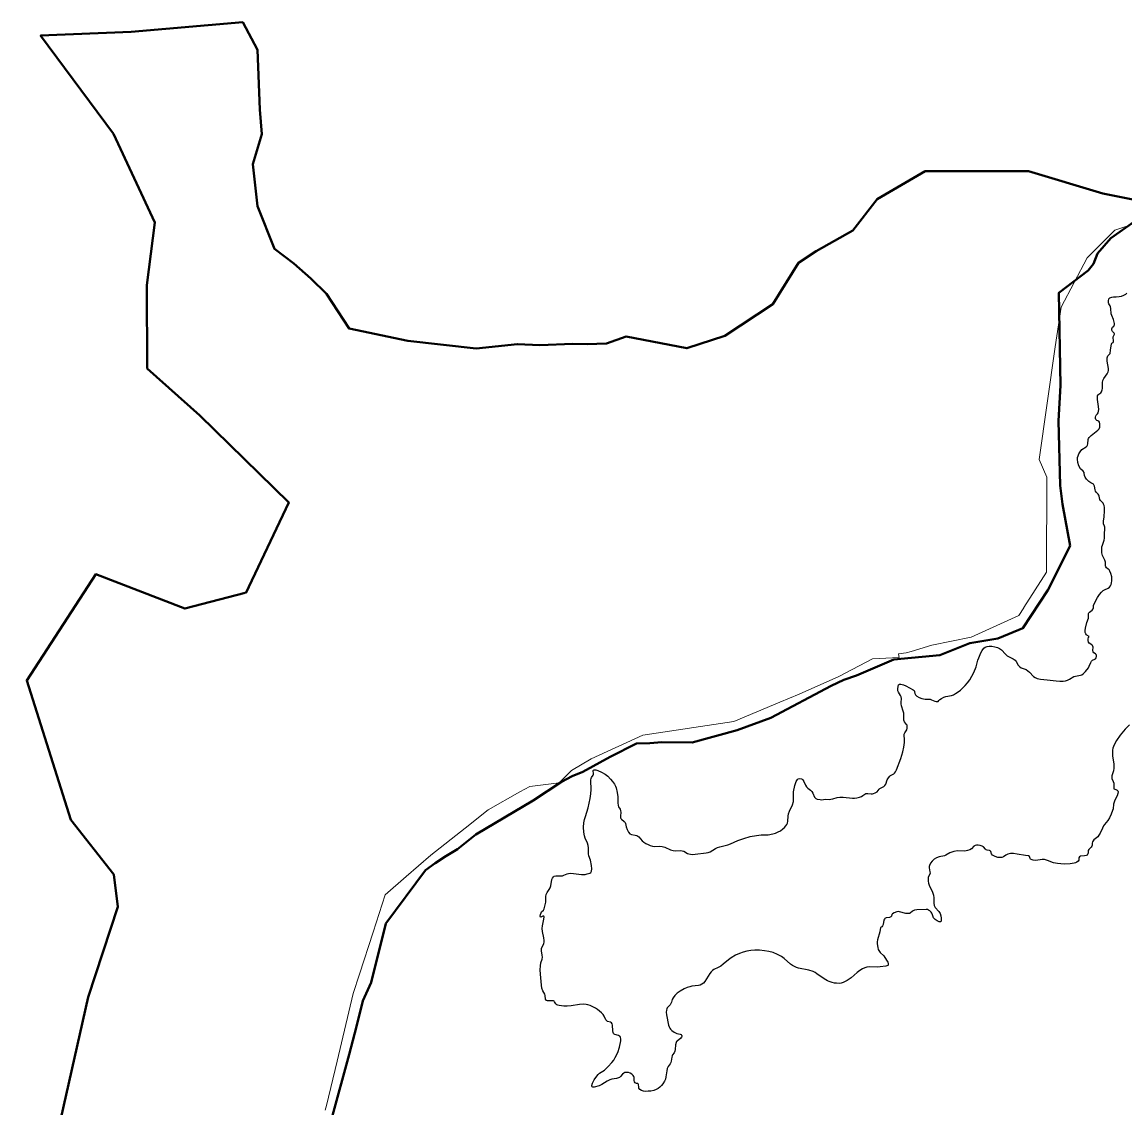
# Model space of a CAD drawing. Header units: metres. Extents: x 4718772 to 4722963, y 2429372 to 2432870.
# Drawn here: x 4720938 to 4721528, y 2431632 to 2432213 of the extents above; entities that cross this region are included whole.
import ezdxf

# ---------------------------------------------------------------- set-up
doc = ezdxf.new("R2010")
doc.units = ezdxf.units.M
doc.layers.add('HI-CUERPO DE AGUA', color=5, linetype='Continuous')
doc.layers.add('HuellaProyecto_Magna_Bog', color=10, linetype='Continuous', lineweight=30)

msp = doc.modelspace()

# ---------------------------------------------------------------- linework, layer by layer
at = {"color": 1, "lineweight": 50}
for points in [[(4721542.46, 2432116.12, 66), (4721515.78, 2432121.59, 68), (4721476.02, 2432133.49, 70), (4721420.62, 2432133.5, 70), (4721395.01, 2432118.47, 68), (4721381.9, 2432101.8, 66), (4721362.42, 2432090.67, 60), (4721352.94, 2432084.5, 58), (4721339.24, 2432062.4, 52), (4721313.43, 2432045.46, 54), (4721293.14, 2432038.76, 60), (4721260.77, 2432045, 60), (4721250.24, 2432041.33, 58), (4721239.85, 2432040.94, 56), (4721232.13, 2432041.17, 54), (4721214.51, 2432040.39, 54), (4721202.56, 2432040.99, 56), (4721180.43, 2432038.63, 58), (4721143.85, 2432042.63, 60), (4721112.46, 2432049.29, 58), (4721100.31, 2432067.79, 56), (4721091.99, 2432076.14, 54), (4721082.88, 2432084.18, 52), (4721072.51, 2432091.95, 50), (4721063.53, 2432114.81, 50), (4721060.98, 2432137.3, 50), (4721065.78, 2432153.29, 50), (4721064.67, 2432166.51, 50), (4721063.5, 2432198.43, 54), (4721055.53, 2432213.29, 54), (4720995.86, 2432207.99, 50), (4720947.38, 2432206.08, 50), (4720986.41, 2432153.54, 50), (4721008.56, 2432106.06, 50), (4721004.24, 2432072.58, 50), (4721004.52, 2432027.93, 50), (4721032.57, 2432002.73, 50), (4721080.15, 2431956.25, 50), (4721057.25, 2431907.66, 50)], [(4721103.02, 2431626.11, 60), (4721112.44, 2431660.8, 60), (4721116.48, 2431675.87, 56), (4721119.73, 2431689.55, 54), (4721124.21, 2431699.25, 52), (4721132.12, 2431730.83, 50), (4721153.39, 2431759.37, 52), (4721158.5, 2431763.2, 54), (4721164.14, 2431766.9, 56), (4721170.53, 2431770.63, 58), (4721180.25, 2431778.61, 60), (4721211, 2431796.67, 62), (4721226.1, 2431806.64, 60), (4721231.84, 2431809.81, 58), (4721237.59, 2431812.06, 56), (4721252.17, 2431820.04, 56), (4721266.25, 2431827.21, 58), (4721273.3, 2431827.47, 60), (4721279.8, 2431827.91, 62), (4721296.06, 2431827.84, 64), (4721320.07, 2431834.37, 62), (4721338.09, 2431840.93, 62), (4721370.29, 2431858.04, 62), (4721377.12, 2431861.22, 60), (4721383.87, 2431863.57, 58), (4721403.97, 2431872.25, 58), (4721428.59, 2431874.46, 60), (4721444.51, 2431880.95, 58), (4721459.49, 2431883.41, 56), (4721465.63, 2431885.89, 58), (4721472.98, 2431888.88, 60), (4721486.21, 2431909.34, 62), (4721498.17, 2431932.93, 60), (4721494.16, 2431955.22, 60), (4721492.92, 2431965.38, 58), (4721492.03, 2431999.91, 58), (4721493, 2432018.75, 58), (4721492.12, 2432068.38, 60), (4721507.81, 2432080.33, 58), (4721510.74, 2432083.93, 60), (4721512.95, 2432089.5, 62), (4721519.99, 2432097.63, 64), (4721532.69, 2432106.52, 66)], [(4721056.84, 2431907.82, 50), (4721024.57, 2431899.43, 50), (4720976.93, 2431917.77, 50), (4720939.99, 2431860.99, 51), (4720963.64, 2431786.46, 52), (4720986.52, 2431757.2, 52), (4720988.73, 2431739.78, 52), (4720972.85, 2431691.47, 52), (4720937.51, 2431534.63, 50)]]:
    msp.add_polyline3d(points, dxfattribs=at)
at = {"layer": 'HI-CUERPO DE AGUA'}
msp.add_polyline3d([(4721529.99, 2431837.28, 56.63), (4721527.67, 2431834.87, 56.46), (4721525.05, 2431831.66, 56.77), (4721522.98, 2431828.77, 56.67), (4721521.72, 2431826.53, 56.47), (4721521.04, 2431824.67, 56.32), (4721520.86, 2431823.69, 56.26), (4721520.81, 2431822.69, 56.21), (4721520.93, 2431820.7, 56.13), (4721521.58, 2431816.15, 55.98), (4721521.64, 2431813.95, 55.89), (4721521.43, 2431812.59, 55.84), (4721520.57, 2431810, 55.84), (4721520.47, 2431809.03, 55.85), (4721520.58, 2431808.47, 55.81), (4721521.29, 2431806.97, 55.71), (4721521.53, 2431806.03, 55.64), (4721521.65, 2431804.66, 55.55), (4721521.55, 2431802.9, 55.42), (4721522.67, 2431802.57, 55.28), (4721523.37, 2431802.24, 55.3), (4721523.78, 2431801.84, 55.44), (4721523.9, 2431801.29, 55.37), (4721523.79, 2431800.55, 55.23), (4721523.42, 2431799.28, 55), (4721522.09, 2431796.82, 55.04), (4721521.73, 2431795.9, 55.03), (4721521.49, 2431794.77, 55.09), (4721521.16, 2431792.29, 55.05), (4721520.93, 2431791.35, 55.02), (4721520.2, 2431789.35, 55.04), (4721519.27, 2431787.44, 55.02), (4721518.35, 2431785.95, 55.06), (4721516.7, 2431783.97, 55.06), (4721516.14, 2431783.17, 55.1), (4721515.5, 2431781.97, 55.09), (4721514.27, 2431779.32, 55.1), (4721513.61, 2431778.13, 55.09), (4721513.02, 2431777.36, 55.08), (4721510.98, 2431775.59, 55.02), (4721510.26, 2431774.69, 54.96), (4721510, 2431773.96, 54.95), (4721510.03, 2431772.77, 55), (4721509.87, 2431772.2, 55.04), (4721509.52, 2431771.73, 55.07), (4721508.21, 2431770.51, 55), (4721507.91, 2431770, 54.99), (4721507.83, 2431769.61, 54.99), (4721507.92, 2431768.65, 55.09), (4721507.76, 2431768.1, 55.06), (4721507.25, 2431767.52, 55.07), (4721506.74, 2431767.24, 55.08), (4721505.98, 2431767.08, 55.04), (4721503.85, 2431766.9, 55.05), (4721503.15, 2431766.59, 55.1), (4721502.88, 2431766.08, 55.1), (4721502.86, 2431764.75, 55.06), (4721502.56, 2431764.33, 55.03), (4721501.85, 2431763.76, 55.08), (4721501.16, 2431763.41, 55.16), (4721500.43, 2431763.16, 55.26), (4721498.32, 2431762.84, 55.45), (4721495.26, 2431762.7, 55.54), (4721493.32, 2431762.78, 55.31), (4721491.53, 2431762.96, 55.55), (4721489.4, 2431763.39, 55.45), (4721486.1, 2431764.67, 55.27), (4721484.58, 2431765.07, 55.19), (4721483.19, 2431765.1, 55.14), (4721479.83, 2431764.7, 55.08), (4721478.45, 2431764.79, 55.17), (4721477.88, 2431764.96, 55.23), (4721477.08, 2431765.35, 55.31), (4721476.84, 2431765.65, 55.31), (4721476.44, 2431766.74, 55.22), (4721475.97, 2431767.05, 55.25), (4721474.27, 2431767.22, 55.43), (4721469.82, 2431768.08, 55.23), (4721467.87, 2431768.33, 55.39), (4721466.29, 2431768.31, 55.09), (4721464.94, 2431768.04, 55.5), (4721463.87, 2431767.56, 55.7), (4721462.6, 2431766.63, 55.68), (4721461.68, 2431766.29, 55.25), (4721460.71, 2431766.18, 55.42), (4721459.54, 2431766.26, 55.5), (4721458.04, 2431766.71, 55.54), (4721457.35, 2431767.08, 55.53), (4721456.72, 2431767.54, 55.71), (4721456.2, 2431768.12, 56.25), (4721455.75, 2431769.35, 56.14), (4721455.38, 2431769.77, 56.04), (4721455.03, 2431769.91, 55.98), (4721453.9, 2431770.13, 55.83), (4721453.37, 2431770.37, 55.74), (4721452.92, 2431770.75, 55.76), (4721451.86, 2431771.92, 56.01), (4721451.22, 2431772.35, 56.18), (4721450.16, 2431772.73, 55.96), (4721449.04, 2431772.9, 55.69), (4721448.09, 2431772.85, 55.74), (4721447.36, 2431772.66, 55.87), (4721446.74, 2431772.21, 55.96), (4721445.39, 2431770.84, 56.19), (4721444.55, 2431770.38, 56.25), (4721443.29, 2431769.92, 56.3), (4721442.54, 2431769.72, 56.31), (4721441.55, 2431769.62, 56.29), (4721437.97, 2431769.73, 56.16), (4721436.04, 2431769.38, 56.19), (4721434.92, 2431769.07, 56.23), (4721433.82, 2431768.65, 56.29), (4721431.77, 2431767.44, 56.14), (4721431.05, 2431767.13, 56.02), (4721428.24, 2431766.59, 55.54), (4721426.66, 2431765.99, 55.28), (4721425.54, 2431765.35, 55.1), (4721424.36, 2431764.3, 55.11), (4721423.54, 2431763.19, 55.13), (4721422.91, 2431761.87, 55.15), (4721422.77, 2431761.35, 55.15), (4721422.73, 2431760.76, 55.16), (4721423.21, 2431758.64, 55.19), (4721423.26, 2431757.85, 55.2), (4721423.11, 2431757.28, 55.21), (4721422.49, 2431756.06, 55.23), (4721422.3, 2431755.5, 55.24), (4721422.24, 2431754.77, 55.25), (4721422.3, 2431753.5, 55.27), (4721422.45, 2431752.53, 55.28), (4721422.81, 2431751.41, 55.3), (4721424.57, 2431747.7, 55.5), (4721425.15, 2431746.04, 55.57), (4721425.32, 2431744.68, 55.56), (4721425.32, 2431741.73, 55.44), (4721425.54, 2431740.57, 55.45), (4721426.09, 2431739.54, 55.54), (4721428.03, 2431737.33, 55.91), (4721428.64, 2431736.33, 56.09), (4721428.99, 2431735.02, 56.24), (4721429.22, 2431733.7, 56.43), (4721429.27, 2431732.74, 56.58), (4721429.17, 2431732.17, 56.64), (4721428.95, 2431731.87, 56.63), (4721428.77, 2431731.8, 56.6), (4721428.23, 2431731.88, 56.47), (4721427.05, 2431732.35, 56.14), (4721426.08, 2431732.98, 55.84), (4721425.51, 2431733.51, 55.64), (4721425.16, 2431733.98, 55.5), (4721424.45, 2431736.06, 55.09), (4721424.26, 2431736.41, 55.11), (4721423.79, 2431737.01, 55.13), (4721423.11, 2431737.67, 55.11), (4721422.49, 2431738.1, 55.08), (4721421.97, 2431738.33, 55.06), (4721421.23, 2431738.46, 55.02), (4721416.26, 2431738.16, 54.99), (4721414.92, 2431737.96, 55), (4721413.85, 2431737.53, 55.01), (4721412.6, 2431736.5, 55.02), (4721412.24, 2431736.33, 55.02), (4721411.66, 2431736.21, 55.01), (4721411.06, 2431736.22, 55.01), (4721410.28, 2431736.34, 55.01), (4721407.02, 2431737.19, 54.99), (4721406.23, 2431737.26, 54.99), (4721405.45, 2431737.17, 55), (4721404.03, 2431736.58, 55.02), (4721403.22, 2431736.1, 55.03), (4721402.85, 2431735.67, 55.04), (4721402.61, 2431734.88, 55.02), (4721402.24, 2431734.44, 55), (4721401.51, 2431734.16, 54.98), (4721399.77, 2431733.85, 54.98), (4721399.07, 2431733.5, 55.02), (4721398.83, 2431733.2, 55.05), (4721398.58, 2431732.67, 55.04), (4721398.13, 2431730.39, 55), (4721397.87, 2431729.66, 55.02), (4721397.53, 2431729.19, 55.04), (4721396.81, 2431728.68, 55.05), (4721396.47, 2431726.52, 55.03), (4721395.24, 2431722.2, 55.02), (4721395.07, 2431721.04, 55.02), (4721395.06, 2431720.06, 55.02), (4721395.35, 2431717.99, 55.06), (4721395.6, 2431717.08, 55.04), (4721395.89, 2431716.38, 55.02), (4721396.58, 2431715.45, 55), (4721398.53, 2431713.61, 55), (4721400.07, 2431711.32, 55.06), (4721400.64, 2431710.28, 55.11), (4721400.91, 2431709.53, 55.2), (4721400.96, 2431708.95, 55.25), (4721400.82, 2431708.58, 55.27), (4721400.68, 2431708.45, 55.28), (4721400.17, 2431708.2, 55.27), (4721399.6, 2431708.06, 55.25), (4721396.54, 2431707.68, 55.15), (4721394.98, 2431707.6, 55.09), (4721390.86, 2431707.63, 55), (4721389.49, 2431707.48, 55.12), (4721388.35, 2431707.18, 55.13), (4721387.09, 2431706.61, 55.1), (4721385.75, 2431705.77, 55.08), (4721384.35, 2431704.68, 55.06), (4721381.05, 2431701.85, 55.22), (4721379.94, 2431701.03, 55.42), (4721378.93, 2431700.4, 55.59), (4721376.83, 2431699.41, 55.9), (4721375.75, 2431699.02, 56.05), (4721374.62, 2431698.86, 56.19), (4721373.28, 2431698.89, 56.33), (4721372.12, 2431699.02, 56.45), (4721370.95, 2431699.29, 56.55), (4721369.24, 2431699.83, 56.69), (4721368.33, 2431700.22, 56.73), (4721366.63, 2431701.23, 56.76), (4721362.78, 2431704.02, 56.76), (4721361.76, 2431704.62, 56.78), (4721360.67, 2431705.13, 56.82), (4721358.39, 2431705.85, 56.73), (4721352.93, 2431707.07, 55.13), (4721351.79, 2431707.44, 55.11), (4721350.68, 2431707.9, 55.09), (4721349.64, 2431708.48, 55.07), (4721348.67, 2431709.17, 55.05), (4721345.27, 2431712.22, 55.13), (4721343.85, 2431713.31, 55.19), (4721341.74, 2431714.4, 55.29), (4721339.32, 2431715.3, 55.09), (4721337.02, 2431715.91, 55.03), (4721334.67, 2431716.33, 55.02), (4721332.1, 2431716.6, 55.02), (4721329.56, 2431716.66, 55.01), (4721327.42, 2431716.5, 55.02), (4721325.32, 2431716.15, 55.04), (4721323.25, 2431715.61, 55.17), (4721321.39, 2431714.94, 55.35), (4721319.24, 2431713.94, 55.57), (4721316.82, 2431712.58, 55.8), (4721315.39, 2431711.54, 55.95), (4721312.54, 2431709.12, 56.24), (4721311.28, 2431708.16, 56.34), (4721309.94, 2431707.35, 56.41), (4721307.68, 2431706.33, 56.29), (4721306.87, 2431705.76, 56.24), (4721306.16, 2431705.06, 56.24), (4721305.43, 2431704.12, 56.29), (4721302.78, 2431699.93, 56.63), (4721302, 2431699.04, 56.66), (4721301.23, 2431698.41, 56.64), (4721300.34, 2431697.97, 56.55), (4721299.39, 2431697.7, 56.42), (4721295.87, 2431697.29, 55.81), (4721294.71, 2431697.07, 55.63), (4721293.4, 2431696.6, 55.47), (4721291.76, 2431695.88, 55.29), (4721289.66, 2431694.74, 55.11), (4721288.04, 2431693.58, 55.03), (4721286.75, 2431692.34, 55.03), (4721285.81, 2431691.05, 55.14), (4721285.38, 2431690.19, 55.28), (4721284.92, 2431688.78, 55.4), (4721284.62, 2431688.1, 55.43), (4721284.18, 2431687.47, 55.43), (4721282.71, 2431685.7, 55.19), (4721282.45, 2431685.2, 55.21), (4721282.23, 2431684.44, 55.21), (4721282.15, 2431683.46, 55.23), (4721282.27, 2431682.08, 55.32), (4721283.42, 2431676.46, 55.36), (4721283.64, 2431675.69, 55.35), (4721283.98, 2431674.97, 55.33), (4721284.44, 2431674.35, 55.29), (4721285.14, 2431673.66, 55.25), (4721286.39, 2431672.74, 55.15), (4721287.76, 2431671.99, 55.18), (4721289.53, 2431671.68, 55.48), (4721290.1, 2431671.5, 55.57), (4721290.38, 2431671.23, 55.58), (4721290.45, 2431671.04, 55.56), (4721290.45, 2431670.42, 55.45), (4721290.35, 2431670.04, 55.36), (4721290.02, 2431669.55, 55.21), (4721287.96, 2431668.01, 54.97), (4721287.69, 2431667.71, 54.98), (4721287.39, 2431667.2, 55), (4721287.1, 2431666.05, 55.03), (4721286.93, 2431663.48, 55.18), (4721286.75, 2431662.5, 55.16), (4721286.45, 2431661.77, 55.16), (4721285.53, 2431660.58, 55.15), (4721285.27, 2431660.06, 55.13), (4721285.07, 2431659.31, 55.12), (4721284.81, 2431657.19, 55.15), (4721284.58, 2431656.45, 55.14), (4721284.2, 2431655.78, 55.13), (4721283.16, 2431654.38, 55.09), (4721282.67, 2431653.33, 55.12), (4721282.37, 2431652, 55.04), (4721282, 2431648.9, 55.08), (4721281.66, 2431647.57, 55.12), (4721281.14, 2431646.51, 55.15), (4721280.32, 2431645.15, 55.26), (4721279.62, 2431644.19, 55.47), (4721278.8, 2431643.32, 55.62), (4721277.85, 2431642.61, 55.68), (4721276.79, 2431642.08, 55.65), (4721275.48, 2431641.62, 55.55), (4721273.93, 2431641.27, 55.33), (4721272.55, 2431641.1, 55.18), (4721271.17, 2431641.09, 55.1), (4721269.99, 2431641.23, 55), (4721268.86, 2431641.59, 54.98), (4721268.03, 2431642.13, 54.98), (4721267.55, 2431642.75, 55), (4721267.39, 2431643.32, 54.96), (4721267.34, 2431644.69, 54.93), (4721267.2, 2431645.06, 54.93), (4721266.9, 2431645.26, 54.93), (4721266.17, 2431645.29, 54.92), (4721265.83, 2431645.4, 54.92), (4721265.58, 2431645.63, 54.92), (4721265.22, 2431646.22, 54.92), (4721265.01, 2431646.97, 54.91), (4721264.94, 2431648.72, 54.91), (4721264.81, 2431649.09, 54.93), (4721264.48, 2431649.56, 55), (4721263.79, 2431650.2, 55.13), (4721262.81, 2431650.79, 55.33), (4721261.92, 2431651.1, 55.39), (4721260.82, 2431651.21, 55.47), (4721259.9, 2431651.09, 55.57), (4721259.38, 2431650.81, 55.63), (4721258.8, 2431650.28, 55.65), (4721257.64, 2431648.95, 55.66), (4721257.18, 2431648.57, 55.77), (4721256.66, 2431648.31, 55.85), (4721255.54, 2431648.01, 55.75), (4721253.04, 2431647.65, 55.15), (4721251.92, 2431647.31, 55.15), (4721250.54, 2431646.56, 55.06), (4721247.75, 2431644.69, 55.12), (4721246.33, 2431644.02, 55.1), (4721243.64, 2431643.36, 54.89), (4721242.85, 2431643.31, 54.93), (4721242.47, 2431643.43, 55), (4721242.29, 2431643.77, 55.02), (4721242.28, 2431644.17, 55.02), (4721242.68, 2431645.49, 55.21), (4721243.61, 2431647.24, 55.47), (4721244.95, 2431649.19, 55.67), (4721245.72, 2431650.1, 55.67), (4721246.43, 2431650.78, 55.69), (4721249.06, 2431652.46, 55.32), (4721251.14, 2431654.3, 55.18), (4721253.09, 2431656.55, 55.17), (4721254.02, 2431657.84, 55.13), (4721254.86, 2431659.2, 55.13), (4721256.17, 2431661.87, 55.23), (4721257.18, 2431664.79, 55.53), (4721257.8, 2431668.2, 56.14), (4721257.83, 2431669.16, 56.45), (4721257.7, 2431669.92, 56.72), (4721257.42, 2431670.42, 56.91), (4721257.12, 2431670.67, 56.91), (4721256.57, 2431670.91, 56.94), (4721254.68, 2431671.45, 57.12), (4721254.34, 2431671.66, 57.13), (4721253.96, 2431672.1, 57.1), (4721253.73, 2431672.64, 57.03), (4721253.58, 2431673.41, 56.91), (4721253.35, 2431676.54, 56.92), (4721253.13, 2431677.29, 56.98), (4721252.81, 2431677.78, 57.04), (4721252.32, 2431678.1, 57.11), (4721250.8, 2431678.46, 57.28), (4721250.29, 2431678.75, 57.35), (4721249.81, 2431679.37, 57.44), (4721248.91, 2431681.34, 57.38), (4721248.32, 2431682.13, 57.36), (4721247.51, 2431683.02, 57.34), (4721246.48, 2431683.96, 57.33), (4721245.37, 2431684.81, 57.33), (4721244.21, 2431685.58, 57.34), (4721242.81, 2431686.36, 57.36), (4721241.36, 2431687.03, 57.25), (4721240.24, 2431687.43, 57.13), (4721239.27, 2431687.64, 57.01), (4721238.08, 2431687.74, 56.88), (4721235.7, 2431687.62, 56.65), (4721231.19, 2431686.92, 56.25), (4721229.22, 2431686.71, 56.06), (4721227.43, 2431686.72, 55.88), (4721224.87, 2431687.02, 55.59), (4721224.1, 2431687.19, 55.49), (4721223.57, 2431687.45, 55.42), (4721223.16, 2431687.87, 55.33), (4721222.41, 2431689.02, 55.27), (4721222.14, 2431689.3, 55.28), (4721221.79, 2431689.48, 55.29), (4721221.02, 2431689.6, 55.33), (4721218.68, 2431689.51, 55.22), (4721218.12, 2431689.66, 55.22), (4721217.83, 2431689.91, 55.36), (4721217.63, 2431690.46, 55.46), (4721217.42, 2431692.38, 55.56), (4721217.11, 2431693.07, 55.51), (4721216.05, 2431694.87, 55.94), (4721215.6, 2431696.34, 56.35), (4721215.37, 2431697.86, 56.6), (4721214.79, 2431703.71, 56.28), (4721214.71, 2431706.09, 56.42), (4721214.85, 2431708.26, 56.54), (4721215.12, 2431709.82, 56.35), (4721215.73, 2431711.88, 55.97), (4721215.87, 2431712.84, 55.6), (4721215.81, 2431714.02, 55.46), (4721215.48, 2431716.34, 55.76), (4721215.46, 2431717.51, 55.84), (4721215.7, 2431718.46, 55.73), (4721216.39, 2431719.66, 55.35), (4721216.62, 2431720.21, 55.22), (4721216.8, 2431720.99, 55.12), (4721216.85, 2431721.79, 55.07), (4721216.71, 2431723.18, 55.1), (4721215.95, 2431726.69, 55.11), (4721215.78, 2431728.28, 55.18), (4721215.91, 2431729.65, 55.31), (4721216.7, 2431733.3, 55.28), (4721216.75, 2431734.47, 55.29), (4721216.57, 2431734.81, 55.27), (4721216.19, 2431734.84, 55.4), (4721214.96, 2431734.22, 55.8), (4721214.81, 2431734.33, 55.81), (4721214.74, 2431734.88, 55.74), (4721214.87, 2431735.8, 55.57), (4721215.16, 2431736.69, 55.78), (4721215.49, 2431737.15, 55.83), (4721216.39, 2431738.12, 55.7), (4721216.77, 2431738.81, 55.65), (4721217.05, 2431739.54, 55.63), (4721217.69, 2431742.41, 55.3), (4721217.76, 2431745.38, 55.41), (4721217.91, 2431746.36, 55.39), (4721218.38, 2431747.42, 55.24), (4721219.59, 2431749.12, 55.13), (4721220.04, 2431749.96, 55.35), (4721220.38, 2431751.08, 55.15), (4721221.01, 2431754.52, 55.61), (4721221.3, 2431755.24, 55.7), (4721221.78, 2431755.85, 55.74), (4721222.27, 2431756.15, 55.77), (4721223.02, 2431756.34, 55.71), (4721225.73, 2431756.37, 56.06), (4721226.69, 2431756.48, 56.17), (4721227.4, 2431756.72, 56.27), (4721229.09, 2431757.47, 56.51), (4721229.87, 2431757.67, 56.5), (4721230.66, 2431757.76, 56.39), (4721232.46, 2431757.71, 56.17), (4721236.81, 2431757.14, 55.72), (4721237.81, 2431757.11, 55.62), (4721238.81, 2431757.18, 55.52), (4721239.78, 2431757.41, 55.42), (4721241.25, 2431757.92, 55.27), (4721241.72, 2431758.28, 55.26), (4721242.1, 2431758.95, 55.28), (4721242.27, 2431760.12, 55.31), (4721242.11, 2431761.87, 55.14), (4721241.55, 2431764.76, 55.36), (4721240.78, 2431767.12, 55.62), (4721240.54, 2431768.26, 55.72), (4721240.51, 2431771.41, 55.88), (4721240.39, 2431772.59, 55.99), (4721239.99, 2431773.91, 56.12), (4721238.77, 2431776.61, 56.45), (4721238.39, 2431777.73, 56.57), (4721238.04, 2431779.85, 56.74), (4721237.95, 2431782.38, 56.96), (4721238.1, 2431784.71, 57.16), (4721238.38, 2431786.48, 57.35), (4721238.87, 2431788.2, 57.63), (4721240.4, 2431792.74, 57.22), (4721241.47, 2431797.8, 56.76), (4721241.85, 2431800.35, 56.53), (4721242.05, 2431802.53, 56.33), (4721242.01, 2431803.7, 56.23), (4721241.72, 2431806.41, 55.99), (4721241.74, 2431807.77, 55.87), (4721241.9, 2431808.53, 55.8), (4721242.12, 2431809.07, 55.75), (4721242.98, 2431810.27, 55.62), (4721243.23, 2431810.77, 55.57), (4721243.26, 2431811.32, 55.52), (4721243.06, 2431812.41, 55.43), (4721243.11, 2431812.78, 55.4), (4721243.23, 2431812.94, 55.38), (4721243.57, 2431813.12, 55.37), (4721243.97, 2431813.14, 55.36), (4721244.55, 2431813.06, 55.35), (4721245.5, 2431812.78, 55.35), (4721247.49, 2431811.91, 55.39), (4721249.53, 2431810.74, 55.45), (4721250.86, 2431809.68, 55.52), (4721252.35, 2431808.2, 55.58), (4721253.46, 2431806.86, 55.65), (4721254.43, 2431805.41, 55.73), (4721254.96, 2431804.38, 55.8), (4721255.32, 2431803.47, 55.86), (4721255.91, 2431801, 56.03), (4721256.26, 2431798.66, 56.21), (4721256.24, 2431795.47, 56.46), (4721256.41, 2431794.08, 56.56), (4721256.68, 2431793.34, 56.61), (4721257.47, 2431792.02, 56.69), (4721257.73, 2431791.28, 56.74), (4721257.78, 2431790.49, 56.8), (4721257.6, 2431788.31, 56.98), (4721257.69, 2431787.52, 56.93), (4721257.83, 2431787.15, 56.81), (4721258.17, 2431786.7, 56.63), (4721259.62, 2431785.49, 56.31), (4721260.09, 2431784.9, 56.21), (4721260.29, 2431784.35, 56.12), (4721260.64, 2431782.62, 55.91), (4721261.21, 2431781.16, 55.75), (4721261.96, 2431779.8, 55.6), (4721262.75, 2431778.95, 55.49), (4721263.63, 2431778.55, 55.47), (4721265.53, 2431778.22, 55.44), (4721266.45, 2431777.92, 55.42), (4721267.4, 2431777.23, 55.39), (4721269.25, 2431775.2, 55.29), (4721270.14, 2431774.43, 55.26), (4721271.3, 2431773.72, 55.23), (4721272.51, 2431773.11, 55.19), (4721273.6, 2431772.67, 55.15), (4721274.71, 2431772.33, 55.12), (4721276.06, 2431772.12, 55.18), (4721278.8, 2431772.23, 55.52), (4721279.97, 2431772.11, 55.64), (4721281.3, 2431771.69, 55.61), (4721284.39, 2431770.31, 55.35), (4721285.93, 2431769.89, 55.21), (4721287.12, 2431769.84, 55.18), (4721289.51, 2431769.98, 55.17), (4721290.7, 2431769.88, 55.12), (4721291.62, 2431769.56, 55.06), (4721293.56, 2431768.35, 55.05), (4721294.29, 2431768.1, 55.05), (4721295.05, 2431767.94, 55.06), (4721296.22, 2431767.86, 55.07), (4721297.59, 2431767.93, 55.08), (4721303.47, 2431768.68, 55.14), (4721304.63, 2431768.97, 55.15), (4721305.56, 2431769.32, 55.16), (4721308.42, 2431771.01, 55.23), (4721309.49, 2431771.5, 55.27), (4721310.82, 2431771.92, 55.25), (4721313.73, 2431772.6, 55.25), (4721315.07, 2431773, 55.25), (4721316.53, 2431773.58, 55.24), (4721320.48, 2431775.38, 55.38), (4721323.65, 2431776.48, 55.6), (4721327.06, 2431777.43, 55.54), (4721330.35, 2431778.08, 55.37), (4721332.89, 2431778.38, 55.43), (4721336.64, 2431778.44, 55.73), (4721339.13, 2431778.89, 55.79), (4721340.62, 2431779.31, 55.61), (4721342.05, 2431779.9, 55.46), (4721343.22, 2431780.58, 55.35), (4721344.49, 2431781.49, 55.26), (4721345.37, 2431782.26, 55.28), (4721346.15, 2431783.13, 55.3), (4721346.69, 2431783.93, 55.32), (4721347.01, 2431784.65, 55.34), (4721347.21, 2431785.63, 55.36), (4721347.36, 2431788.42, 55.42), (4721347.58, 2431789.59, 55.41), (4721348.1, 2431791.07, 55.37), (4721349.65, 2431794.48, 55.27), (4721350.15, 2431796.18, 55.22), (4721350.28, 2431797.56, 55.22), (4721350.28, 2431801.33, 55.45), (4721350.88, 2431804.79, 55.25), (4721351.22, 2431805.9, 55.29), (4721351.69, 2431806.96, 55.31), (4721352.37, 2431808.04, 55.31), (4721352.78, 2431808.37, 55.3), (4721353.52, 2431808.45, 55.29), (4721354.45, 2431808.28, 55.29), (4721354.83, 2431808.14, 55.28), (4721355.29, 2431807.76, 55.26), (4721355.83, 2431806.93, 55.19), (4721356.67, 2431804.9, 55.09), (4721357.15, 2431804.02, 55.1), (4721357.82, 2431803.31, 55.33), (4721359.41, 2431802.22, 55.36), (4721360.12, 2431801.57, 55.38), (4721360.63, 2431800.74, 55.46), (4721361.54, 2431798.59, 55.65), (4721362.13, 2431797.82, 55.73), (4721362.82, 2431797.48, 55.8), (4721364.52, 2431797.24, 55.92), (4721365.42, 2431797.02, 55.98), (4721366.21, 2431797.25, 56.02), (4721367.13, 2431797.41, 56.07), (4721369.5, 2431797.32, 56.22), (4721370.28, 2431797.36, 56.25), (4721371.23, 2431797.58, 56.28), (4721373.63, 2431798.39, 56.29), (4721375, 2431798.59, 56.26), (4721376.79, 2431798.53, 56.27), (4721381.72, 2431797.9, 56.29), (4721382.91, 2431797.9, 56.3), (4721384.09, 2431798.08, 56.32), (4721385.6, 2431798.51, 56.36), (4721386.69, 2431798.93, 56.4), (4721387.37, 2431799.32, 56.44), (4721388.42, 2431800.18, 56.51), (4721388.95, 2431800.43, 56.52), (4721389.93, 2431800.52, 56.47), (4721391.69, 2431800.33, 56.32), (4721392.47, 2431800.33, 56.25), (4721393.05, 2431800.44, 56.21), (4721393.93, 2431800.76, 56.15), (4721394.9, 2431801.33, 56.08), (4721395.99, 2431802.75, 56.03), (4721396.43, 2431803.15, 56.01), (4721398.47, 2431804.3, 55.96), (4721399.1, 2431804.77, 56.05), (4721399.65, 2431805.55, 56.24), (4721400.33, 2431807.77, 56.42), (4721401.04, 2431808.93, 56.45), (4721401.68, 2431809.68, 56.44), (4721402.12, 2431810.07, 56.31), (4721403.83, 2431811.03, 55.74), (4721404.3, 2431811.38, 55.59), (4721404.79, 2431811.99, 55.55), (4721405.31, 2431813.05, 55.54), (4721407.64, 2431819.18, 55.56), (4721408.76, 2431822.81, 55.6), (4721409.31, 2431825.34, 55.59), (4721409.61, 2431827.72, 55.56), (4721409.67, 2431829.52, 55.42), (4721409.48, 2431831.49, 55.44), (4721409.52, 2431832.29, 55.42), (4721409.78, 2431833.01, 55.37), (4721410.82, 2431834.63, 55.21), (4721411.05, 2431835.36, 55.17), (4721411.09, 2431836.24, 55.2), (4721410.95, 2431836.97, 55.22), (4721410.68, 2431837.47, 55.23), (4721409.61, 2431838.85, 55.27), (4721409.27, 2431839.74, 55.3), (4721409.19, 2431840.51, 55.32), (4721409.25, 2431842.44, 55.37), (4721409.18, 2431843.4, 55.32), (4721408.92, 2431844.53, 55.25), (4721408.04, 2431847.3, 55.08), (4721407.82, 2431848.44, 55.01), (4721407.8, 2431849.21, 54.97), (4721407.94, 2431851.33, 54.89), (4721407.82, 2431852.29, 55), (4721407.51, 2431853, 55.07), (4721406.41, 2431854.63, 55.21), (4721406.13, 2431855.37, 55.28), (4721406.05, 2431856.52, 55.43), (4721406.17, 2431857.68, 55.58), (4721406.48, 2431858.59, 55.72), (4721406.91, 2431858.97, 55.8), (4721407.68, 2431859.02, 55.86), (4721408.99, 2431858.65, 55.9), (4721410.24, 2431858.08, 55.92), (4721414.26, 2431855.99, 55.92), (4721414.71, 2431855.61, 55.9), (4721414.94, 2431855.28, 55.84), (4721415.05, 2431854.9, 55.78), (4721415.12, 2431853.9, 55.59), (4721415.47, 2431853.2, 55.46), (4721416.18, 2431852.51, 55.35), (4721417.37, 2431851.82, 55.26), (4721418.86, 2431851.29, 55.21), (4721420.59, 2431850.9, 55.27), (4721421.19, 2431850.87, 55.29), (4721422.77, 2431850.96, 55.34), (4721423.36, 2431850.9, 55.36), (4721424.08, 2431850.67, 55.4), (4721425.8, 2431849.88, 55.49), (4721426.57, 2431849.72, 55.52), (4721427.57, 2431849.67, 55.53), (4721428.01, 2431850.29, 55.54), (4721428.59, 2431850.83, 55.53), (4721429.42, 2431851.37, 55.52), (4721430.65, 2431852.01, 55.66), (4721431.77, 2431852.37, 55.68), (4721434.84, 2431852.96, 55.46), (4721435.75, 2431853.32, 55.43), (4721436.97, 2431853.97, 55.39), (4721438.28, 2431854.84, 55.35), (4721439.52, 2431855.82, 55.33), (4721441, 2431857.13, 55.41), (4721442.11, 2431858.25, 55.5), (4721443.38, 2431859.77, 55.65), (4721444.52, 2431861.38, 55.81), (4721445.65, 2431863.24, 55.89), (4721446.66, 2431865.17, 56), (4721447.97, 2431868.25, 55.95), (4721448.9, 2431871.84, 55.73), (4721449.32, 2431873.14, 55.56), (4721450.46, 2431875.67, 55.39), (4721451.21, 2431877.08, 55.44), (4721452.05, 2431878.19, 55.45), (4721452.83, 2431878.8, 55.47), (4721453.76, 2431879.16, 55.63), (4721454.94, 2431879.32, 55.54), (4721456.34, 2431879.28, 55.43), (4721457.91, 2431879.01, 55.3), (4721459.44, 2431878.54, 55.22), (4721460.51, 2431878.02, 55.15), (4721461.44, 2431877.27, 55.09), (4721463.66, 2431874.98, 55.24), (4721464.57, 2431874.2, 55.51), (4721465.59, 2431873.58, 55.82), (4721467.76, 2431872.57, 56.48), (4721468.75, 2431871.9, 56.68), (4721469.38, 2431871.15, 56.62), (4721470.44, 2431869.06, 56.08), (4721471.1, 2431868.35, 55.96), (4721472.1, 2431867.75, 55.84), (4721474.63, 2431866.75, 55.8), (4721475.65, 2431866.2, 55.81), (4721476.54, 2431865.42, 55.77), (4721478.66, 2431863.06, 55.6), (4721479.47, 2431862.5, 55.59), (4721480.57, 2431862.05, 55.62), (4721482.31, 2431861.69, 55.74), (4721485.86, 2431861.37, 56.03), (4721490.75, 2431860.73, 56.19), (4721492.71, 2431860.6, 56.42), (4721494.49, 2431860.67, 56.44), (4721495.66, 2431860.84, 56.45), (4721496.8, 2431861.15, 56.31), (4721497.87, 2431861.63, 56.21), (4721500.22, 2431863.01, 56.09), (4721501.15, 2431863.28, 56.03), (4721503.81, 2431863.74, 55.84), (4721504.53, 2431864.03, 55.79), (4721505.19, 2431864.46, 55.79), (4721506.47, 2431865.69, 55.9), (4721508.02, 2431867.73, 55.96), (4721508.48, 2431868.57, 55.89), (4721509.27, 2431870.54, 55.52), (4721509.67, 2431871.2, 55.4), (4721510.23, 2431871.74, 55.28), (4721511.47, 2431872.29, 55.14), (4721511.79, 2431872.5, 55.09), (4721512.09, 2431873, 54.99), (4721512.27, 2431873.76, 54.98), (4721512.28, 2431874.34, 54.99), (4721512.12, 2431874.91, 54.99), (4721511.85, 2431875.19, 55.01), (4721510.82, 2431875.79, 55.25), (4721510.49, 2431876.28, 55.25), (4721510.39, 2431877.07, 55.24), (4721510.48, 2431878.86, 55.24), (4721510.27, 2431879.62, 55.23), (4721509.86, 2431880.05, 55.23), (4721508.36, 2431881, 55.22), (4721508.02, 2431881.47, 55.22), (4721507.84, 2431882.34, 55.22), (4721507.82, 2431883.29, 55.21), (4721508.08, 2431884.03, 55.21), (4721508.46, 2431884.48, 55.21), (4721507.21, 2431885.16, 55.21), (4721506.91, 2431885.41, 55.2), (4721506.56, 2431885.89, 55.2), (4721506.32, 2431886.65, 55.2), (4721506.26, 2431887.64, 55.19), (4721506.41, 2431889.02, 55.19), (4721507.1, 2431891.92, 55.18), (4721507.97, 2431894.35, 55.21), (4721508.02, 2431896.25, 55.26), (4721508.13, 2431896.81, 55.28), (4721508.29, 2431897.15, 55.29), (4721508.67, 2431897.59, 55.3), (4721510.02, 2431898.65, 55.33), (4721510.53, 2431899.21, 55.36), (4721510.74, 2431899.73, 55.4), (4721510.77, 2431901, 55.49), (4721511.04, 2431901.9, 55.56), (4721512.9, 2431905.27, 55.73), (4721513.96, 2431906.93, 55.74), (4721514.96, 2431908.16, 55.72), (4721515.98, 2431909.08, 55.9), (4721516.64, 2431909.48, 55.84), (4721518.58, 2431910.39, 55.68), (4721519.36, 2431910.97, 55.6), (4721519.82, 2431911.6, 55.55), (4721520.15, 2431912.31, 55.62), (4721520.41, 2431913.26, 55.7), (4721520.54, 2431914.23, 55.78), (4721520.57, 2431915.21, 55.81), (4721520.47, 2431916.39, 55.81), (4721520.02, 2431918.29, 55.92), (4721519.55, 2431919.37, 55.83), (4721519.02, 2431920.2, 55.74), (4721518.62, 2431920.61, 55.69), (4721517.71, 2431921.3, 55.58), (4721517.36, 2431921.74, 55.54), (4721517.23, 2431922.27, 55.56), (4721517.23, 2431923.55, 55.59), (4721517.08, 2431924.32, 55.62), (4721516.74, 2431925.26, 55.66), (4721515.57, 2431927.78, 55.82), (4721515.32, 2431928.54, 55.85), (4721515.18, 2431929.31, 55.82), (4721515.11, 2431930.85, 55.76), (4721515.23, 2431932.4, 55.69), (4721515.48, 2431933.36, 55.66), (4721516.39, 2431936, 55.57), (4721516.58, 2431937.17, 55.52), (4721516.69, 2431938.53, 55.47), (4721516.79, 2431942.92, 55.46), (4721516.7, 2431943.45, 55.52), (4721516.13, 2431944.81, 55.7), (4721516.03, 2431945.58, 55.78), (4721516.09, 2431946.34, 55.85), (4721516.41, 2431948.43, 55.8), (4721516.61, 2431951.93, 55.47), (4721516.57, 2431953.5, 55.34), (4721516.37, 2431954.65, 55.29), (4721516.11, 2431955.38, 55.26), (4721515.82, 2431955.89, 55.25), (4721514.5, 2431957.27, 55.25), (4721514.19, 2431957.76, 55.38), (4721513.73, 2431959.66, 55.65), (4721513.51, 2431960.2, 55.75), (4721513.19, 2431960.65, 55.82), (4721512.18, 2431961.74, 55.78), (4721511.88, 2431962.22, 55.73), (4721511.65, 2431962.95, 55.63), (4721511.33, 2431964.86, 55.3), (4721510.97, 2431965.72, 55.19), (4721510.67, 2431966.09, 55.16), (4721509.25, 2431966.76, 55.27), (4721508.28, 2431967.43, 55.3), (4721507.04, 2431968.63, 55.27), (4721506.25, 2431969.71, 55.19), (4721505.89, 2431970.59, 55.14), (4721505.82, 2431971.89, 55.13), (4721505.7, 2431972.27, 55.12), (4721505.22, 2431972.88, 55.13), (4721503.78, 2431974.19, 55.15), (4721502.95, 2431975.74, 55.16), (4721502.35, 2431977.58, 55.15), (4721502.14, 2431979.31, 55.13), (4721502.21, 2431980.28, 55.12), (4721502.45, 2431981.22, 55.1), (4721502.94, 2431982.29, 55.07), (4721503.56, 2431983.28, 55.04), (4721504.56, 2431984.49, 55), (4721506.87, 2431986.06, 54.92), (4721507.3, 2431986.48, 54.9), (4721507.51, 2431986.82, 54.9), (4721507.73, 2431987.56, 54.9), (4721507.93, 2431989.86, 54.9), (4721508.11, 2431990.42, 54.9), (4721508.4, 2431990.94, 54.91), (4721508.9, 2431991.56, 54.92), (4721509.47, 2431992.1, 54.91), (4721512.17, 2431994.12, 54.92), (4721513.07, 2431994.9, 54.93), (4721513.7, 2431995.67, 54.93), (4721514.08, 2431996.58, 54.94), (4721514.15, 2431998.33, 54.95), (4721513.92, 2431999.27, 54.96), (4721513.52, 2431999.69, 54.96), (4721512.43, 2432000.14, 54.97), (4721512.1, 2432000.36, 54.98), (4721511.9, 2432000.68, 54.98), (4721511.8, 2432001.23, 54.99), (4721511.82, 2432001.79, 55.01), (4721511.97, 2432002.51, 55.05), (4721512.14, 2432002.85, 55.06), (4721512.9, 2432003.72, 55.06), (4721513.21, 2432004.2, 55.07), (4721513.57, 2432005.98, 55.16), (4721513.49, 2432007.57, 55.26), (4721512.78, 2432011.28, 55.53), (4721512.79, 2432012.67, 55.62), (4721512.95, 2432013.24, 55.64), (4721513.24, 2432013.76, 55.65), (4721513.66, 2432014.17, 55.65), (4721514.59, 2432014.82, 55.63), (4721514.98, 2432015.5, 55.58), (4721515.34, 2432016.43, 55.52), (4721515.49, 2432017.21, 55.48), (4721515.55, 2432020.38, 55.38), (4721515.76, 2432021.56, 55.33), (4721516.28, 2432022.63, 55.25), (4721518.07, 2432025.04, 55.01), (4721518.56, 2432026.12, 54.95), (4721518.7, 2432026.9, 54.94), (4721518.69, 2432027.88, 54.94), (4721518.06, 2432031.78, 55.04), (4721518, 2432032.77, 55.05), (4721518.07, 2432033.55, 55.06), (4721518.22, 2432034.13, 55.08), (4721518.48, 2432034.66, 55.09), (4721519.59, 2432035.98, 55.11), (4721519.79, 2432037.72, 55.36), (4721520.43, 2432041.11, 55.92), (4721520.59, 2432041.44, 55.95), (4721521.21, 2432041.9, 55.95), (4721521.42, 2432042.41, 56.01), (4721521.4, 2432042.97, 56.12), (4721521.17, 2432044.26, 56.35), (4721521.21, 2432044.82, 56.29), (4721521.97, 2432046.33, 56.03), (4721521.98, 2432046.52, 56.01), (4721521.8, 2432046.85, 56.01), (4721520.83, 2432047.74, 56.09), (4721520.59, 2432048.44, 56.07), (4721520.54, 2432049.19, 56.01), (4721520.66, 2432049.73, 55.94), (4721520.85, 2432050.03, 55.88), (4721521.55, 2432050.54, 55.72), (4721521.76, 2432050.84, 55.66), (4721521.9, 2432051.39, 55.59), (4721521.88, 2432051.96, 55.54), (4721521.48, 2432054.05, 55.42), (4721520.54, 2432056.23, 55.37), (4721520.24, 2432057.17, 55.34), (4721519.98, 2432059.94, 55.13), (4721519.8, 2432060.91, 55.07), (4721519.59, 2432061.46, 55.07), (4721518.96, 2432062.44, 55.07), (4721518.74, 2432062.98, 55.07), (4721518.68, 2432064.17, 55.06), (4721518.94, 2432065.12, 55.12), (4721519.19, 2432065.43, 55.14), (4721519.51, 2432065.67, 55.16), (4721520.62, 2432066.09, 55.19), (4721521.39, 2432066.24, 55.21), (4721522.87, 2432066.2, 55.22), (4721524.39, 2432066.36, 55.24), (4721525.72, 2432066.63, 55.26), (4721526.99, 2432067.08, 55.29), (4721527.98, 2432067.67, 55.34), (4721528.5, 2432068.24, 55.38)], dxfattribs=at)
at = {"layer": 'HuellaProyecto_Magna_Bog', "color": 6, "linetype": 'Continuous', "lineweight": 13}
msp.add_polyline3d([(4721099.74, 2431631.04, 6.36), (4721100.34, 2431633.57, 6.36), (4721106.04, 2431657.29, 6.36), (4721114.71, 2431693.44, 6.36), (4721118.06, 2431703.72, 6.36), (4721125.38, 2431726.21, 6.36), (4721131.78, 2431746.3, 6.36), (4721143.07, 2431756.06, 6.36), (4721156.17, 2431767.4, 6.36), (4721174.51, 2431781.86, 6.36), (4721186.92, 2431791.66, 6.36), (4721203.89, 2431801.3, 6.36), (4721209.18, 2431804.3, 6.36), (4721224.82, 2431806.14, 6.36), (4721231.42, 2431812.71, 6.36), (4721242.02, 2431819.03, 6.36), (4721269.57, 2431831.66, 6.36), (4721318.26, 2431838.94, 6.36), (4721342.93, 2431849.33, 6.36), (4721353.22, 2431853.66, 6.36), (4721374.41, 2431863.13, 6.36), (4721392.42, 2431872.61, 6.36), (4721406.8, 2431873.25, 6.36), (4721406.48, 2431875.22, 6.36), (4721410.42, 2431875.74, 6.36), (4721413.09, 2431876.55, 6.36), (4721424.18, 2431879.93, 6.36), (4721445.36, 2431884.11, 6.36), (4721470.78, 2431895.68, 6.36), (4721473.39, 2431899.75, 6.36), (4721473.53, 2431899.97, 6.36), (4721485.66, 2431918.93, 6.36), (4721485.79, 2431969.72, 6.36), (4721481.58, 2431979.25, 6.36), (4721490.2, 2432039.55, 6.36), (4721493.43, 2432060.7, 6.36), (4721507.26, 2432087.12, 6.36), (4721522.11, 2432101.9, 6.36), (4721529.1, 2432104.3, 6.36)], dxfattribs=at)

doc.saveas('drawing.dxf')
